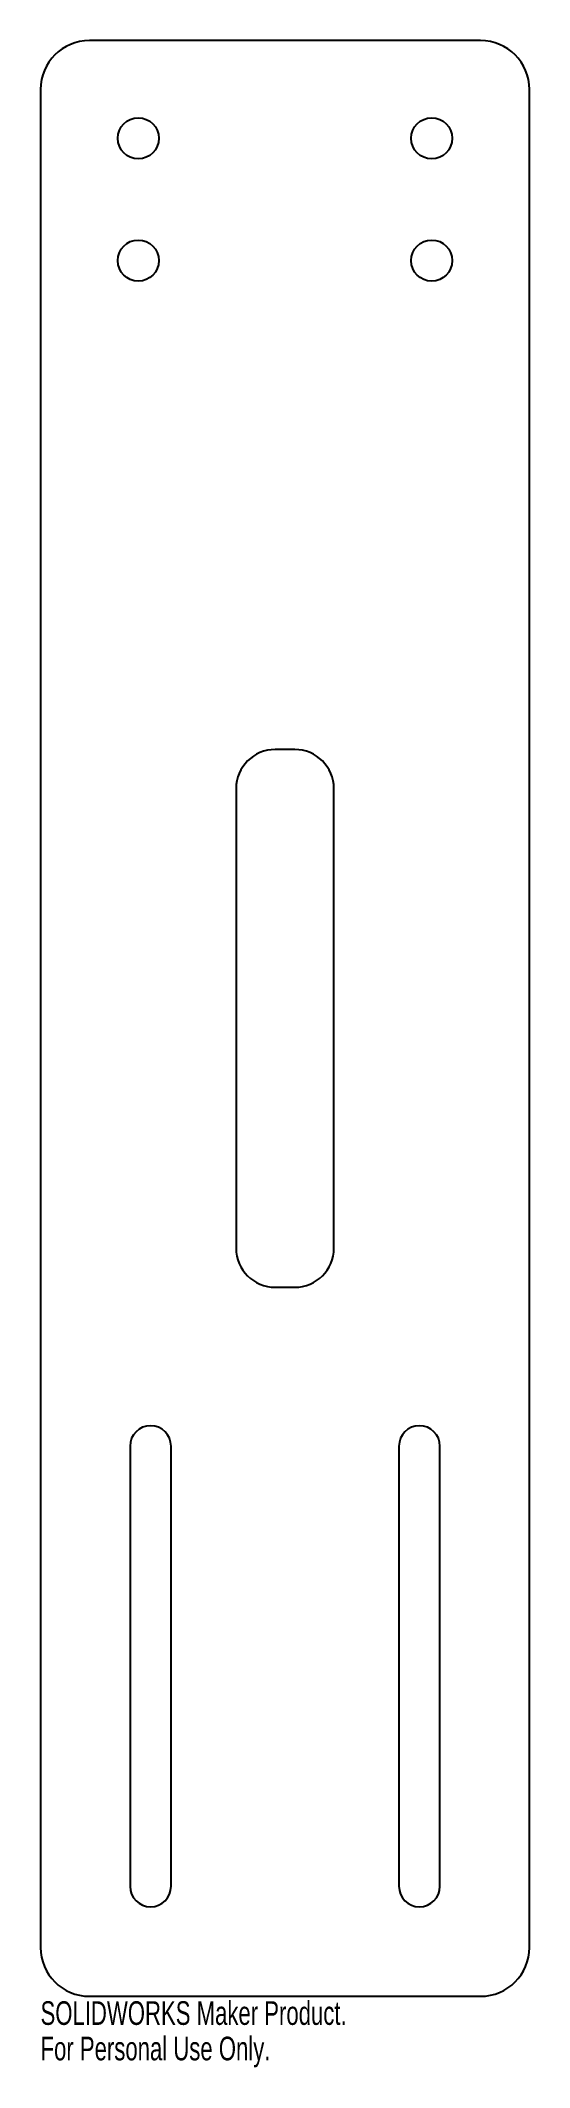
# Model space of a CAD drawing. Header units: millimetres. Extents: x -50 to 50, y -215 to 200.
import ezdxf

# ---------------------------------------------------------------- set-up
doc = ezdxf.new("R2010")
doc.units = ezdxf.units.MM
doc.styles.add('SLDTEXTSTYLE0', font='TXT', dxfattribs={"width": 0.7})

msp = doc.modelspace()

# ---------------------------------------------------------------- linework, layer by layer
at = {"color": 7, "linetype": 'Continuous', "lineweight": 25}
for p, q in [((40, 200), (-40, 200)), ((-50, 190), (-50, -190)), ((50, -190), (50, 190)), ((2, 55), (-2, 55)), ((-10, 47), (-10, -47)), ((10, -47), (10, 47)), ((-2, -55), (2, -55)), ((-31.7, -87.5), (-31.7, -177.5)), ((-23.3, -177.5), (-23.3, -87.5)), ((23.3, -87.5), (23.3, -177.5)), ((31.7, -177.5), (31.7, -87.5)), ((-40, -200), (40, -200))]:
    msp.add_line(p, q, dxfattribs=at)
for centre in [(-30, 180), (30, 180), (-30, 155), (30, 155)]:
    msp.add_circle(centre, 4.2, dxfattribs=at)
for centre, radius, start, end in [((-40, 190), 10, 90, 180), ((40, 190), 10, 0, 90), ((-2, 47), 8, 90, 180), ((2, 47), 8, 0, 90), ((-2, -47), 8, 180, 270), ((2, -47), 8, 270, 0), ((-27.5, -87.5), 4.2, 0, 180), ((27.5, -87.5), 4.2, 0, 180), ((-27.5, -177.5), 4.2, 180, 0), ((27.5, -177.5), 4.2, 180, 0), ((-40, -190), 10, 180, 270), ((40, -190), 10, 270, 0)]:
    msp.add_arc(centre, radius, start, end, dxfattribs=at)

# ---------------------------------------------------------------- texts
at = {"color": 7, "linetype": 'Continuous', "char_height": 4.8336, "attachment_point": 1, "style": 'SLDTEXTSTYLE0'}
for s, insert in [('SOLIDWORKS Maker Product.', (-50, -201.02)), ('For Personal Use Only.', (-50, -208.27))]:
    msp.add_mtext(s, dxfattribs=dict(at, insert=insert))

doc.saveas('drawing.dxf')
